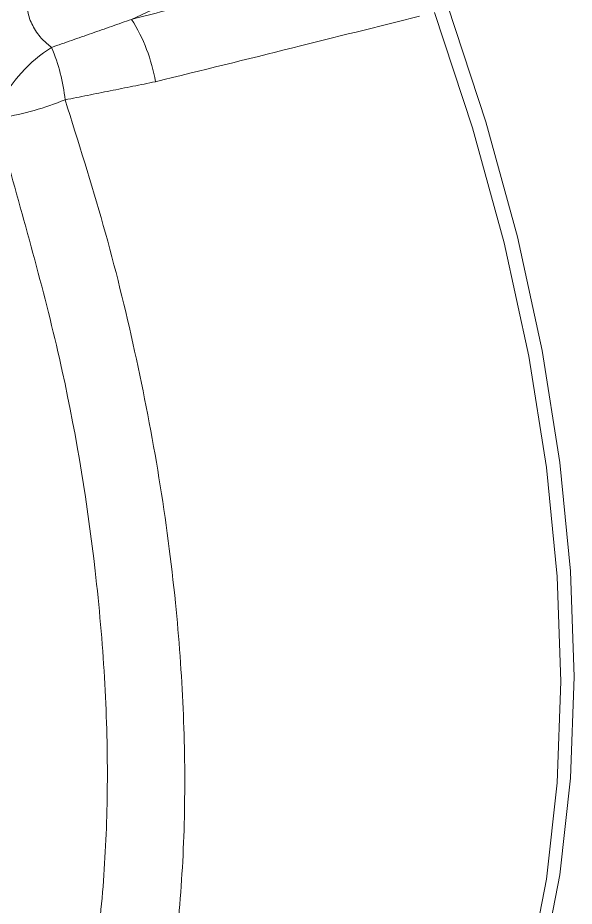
# Model space of a CAD drawing. Extents: x 11 to 120, y 2 to 94.
# Drawn here: x 16.264 to 17.074, y 10.527 to 11.821 of the extents above; entities that cross this region are included whole.
import ezdxf

# ---------------------------------------------------------------- set-up
doc = ezdxf.new("R2010")
doc.units = 0
doc.header["$MEASUREMENT"] = 0
doc.linetypes.add('SLD-Solid', pattern=[0])
doc.layers.add('OBJECT', color=7, linetype='CONTINUOUS')

msp = doc.modelspace()

# ---------------------------------------------------------------- linework, layer by layer
at = {"layer": 'OBJECT', "color": 7, "linetype": 'SLD-Solid', "lineweight": 15}
msp.add_line((16.735, 11.9619), (16.4298, 11.8185), dxfattribs=at)
at = {"layer": 'OBJECT', "color": 7, "linetype": 'SLD-Solid', "lineweight": 15, "flags": 128}
for points in [[(16.8899, 11.8379), (16.9453, 11.6694), (16.9912, 11.5018), (17.0272, 11.3362), (17.0531, 11.1735), (17.0687, 11.0149), (17.0739, 10.8613), (17.0687, 10.7137), (17.0531, 10.5731), (17.0272, 10.4403), (16.9912, 10.3162), (16.9453, 10.2016), (16.8899, 10.0972)], [(16.8707, 10.092), (16.926, 10.1962), (16.9718, 10.3105), (17.0077, 10.4343), (17.0335, 10.5668), (17.0491, 10.7071), (17.0543, 10.8544), (17.0491, 11.0076), (17.0335, 11.1659), (17.0077, 11.3282), (16.9718, 11.4934), (16.926, 11.6606), (16.8707, 11.8287)]]:
    msp.add_lwpolyline(points, dxfattribs=at)
at = {"layer": 'OBJECT', "color": 7, "linetype": 'SLD-Solid', "lineweight": 15}
for centre, radius, start, end in [((16.2165, 11.6851), 0.2516, 9.7476, 32.0158), ((16.426, 11.5989), 0.2113, 122.2031, 153.3485), ((16.0631, 11.6731), 0.2713, 5.9632, 22.6814), ((16.1652, 12.1184), 0.4495, 279.8137, 291.9034)]:
    msp.add_arc(centre, radius, start, end, dxfattribs=at)
for points in [[(16.4298, 11.8185), (16.8132, 11.9168)], [(16.3134, 11.7777), (16.4298, 11.8185)], [(16.4645, 11.7277), (16.3329, 11.7013)]]:
    msp.add_open_spline(points, degree=1, dxfattribs=at)
for points, knots in [([(16.277, 11.8485), (16.2772, 11.8415), (16.2778, 11.8275), (16.2864, 11.8066), (16.2987, 11.7892), (16.3088, 11.7813), (16.3134, 11.7777)], [0, 0, 0, 0, 0.262327, 0.524834, 0.784589, 1, 1, 1, 1]), ([(16.8488, 11.8232), (16.7873, 11.8078), (16.6593, 11.7757), (16.5311, 11.7441), (16.4645, 11.7277)], [0, 0, 0, 0, 0.480478, 1, 1, 1, 1]), ([(16.3329, 11.7013), (16.3522, 11.6403), (16.391, 11.5179), (16.4362, 11.3335), (16.4717, 11.1495), (16.4946, 10.9755), (16.5063, 10.8137), (16.5083, 10.6638), (16.5007, 10.5193), (16.4785, 10.3443), (16.4389, 10.1891), (16.3846, 10.0545), (16.3502, 9.9952), (16.3329, 9.9655)], [0, 0, 0, 0, 0.088396, 0.177531, 0.26901, 0.361303, 0.442162, 0.523579, 0.606757, 0.690543, 0.843256, 0.921374, 1, 1, 1, 1]), ([(16.249, 10.0391), (16.2767, 10.0974), (16.3329, 10.2155), (16.3729, 10.4031), (16.3909, 10.5714), (16.396, 10.7114), (16.3919, 10.8596), (16.3745, 11.0563), (16.3348, 11.3072), (16.2778, 11.5099), (16.249, 11.6125)], [0, 0, 0, 0, 0.158308, 0.320393, 0.4075, 0.494607, 0.584228, 0.67385, 0.834938, 1, 1, 1, 1])]:
    msp.add_open_spline(points, degree=3, knots=knots, dxfattribs=at)

doc.saveas('drawing.dxf')
